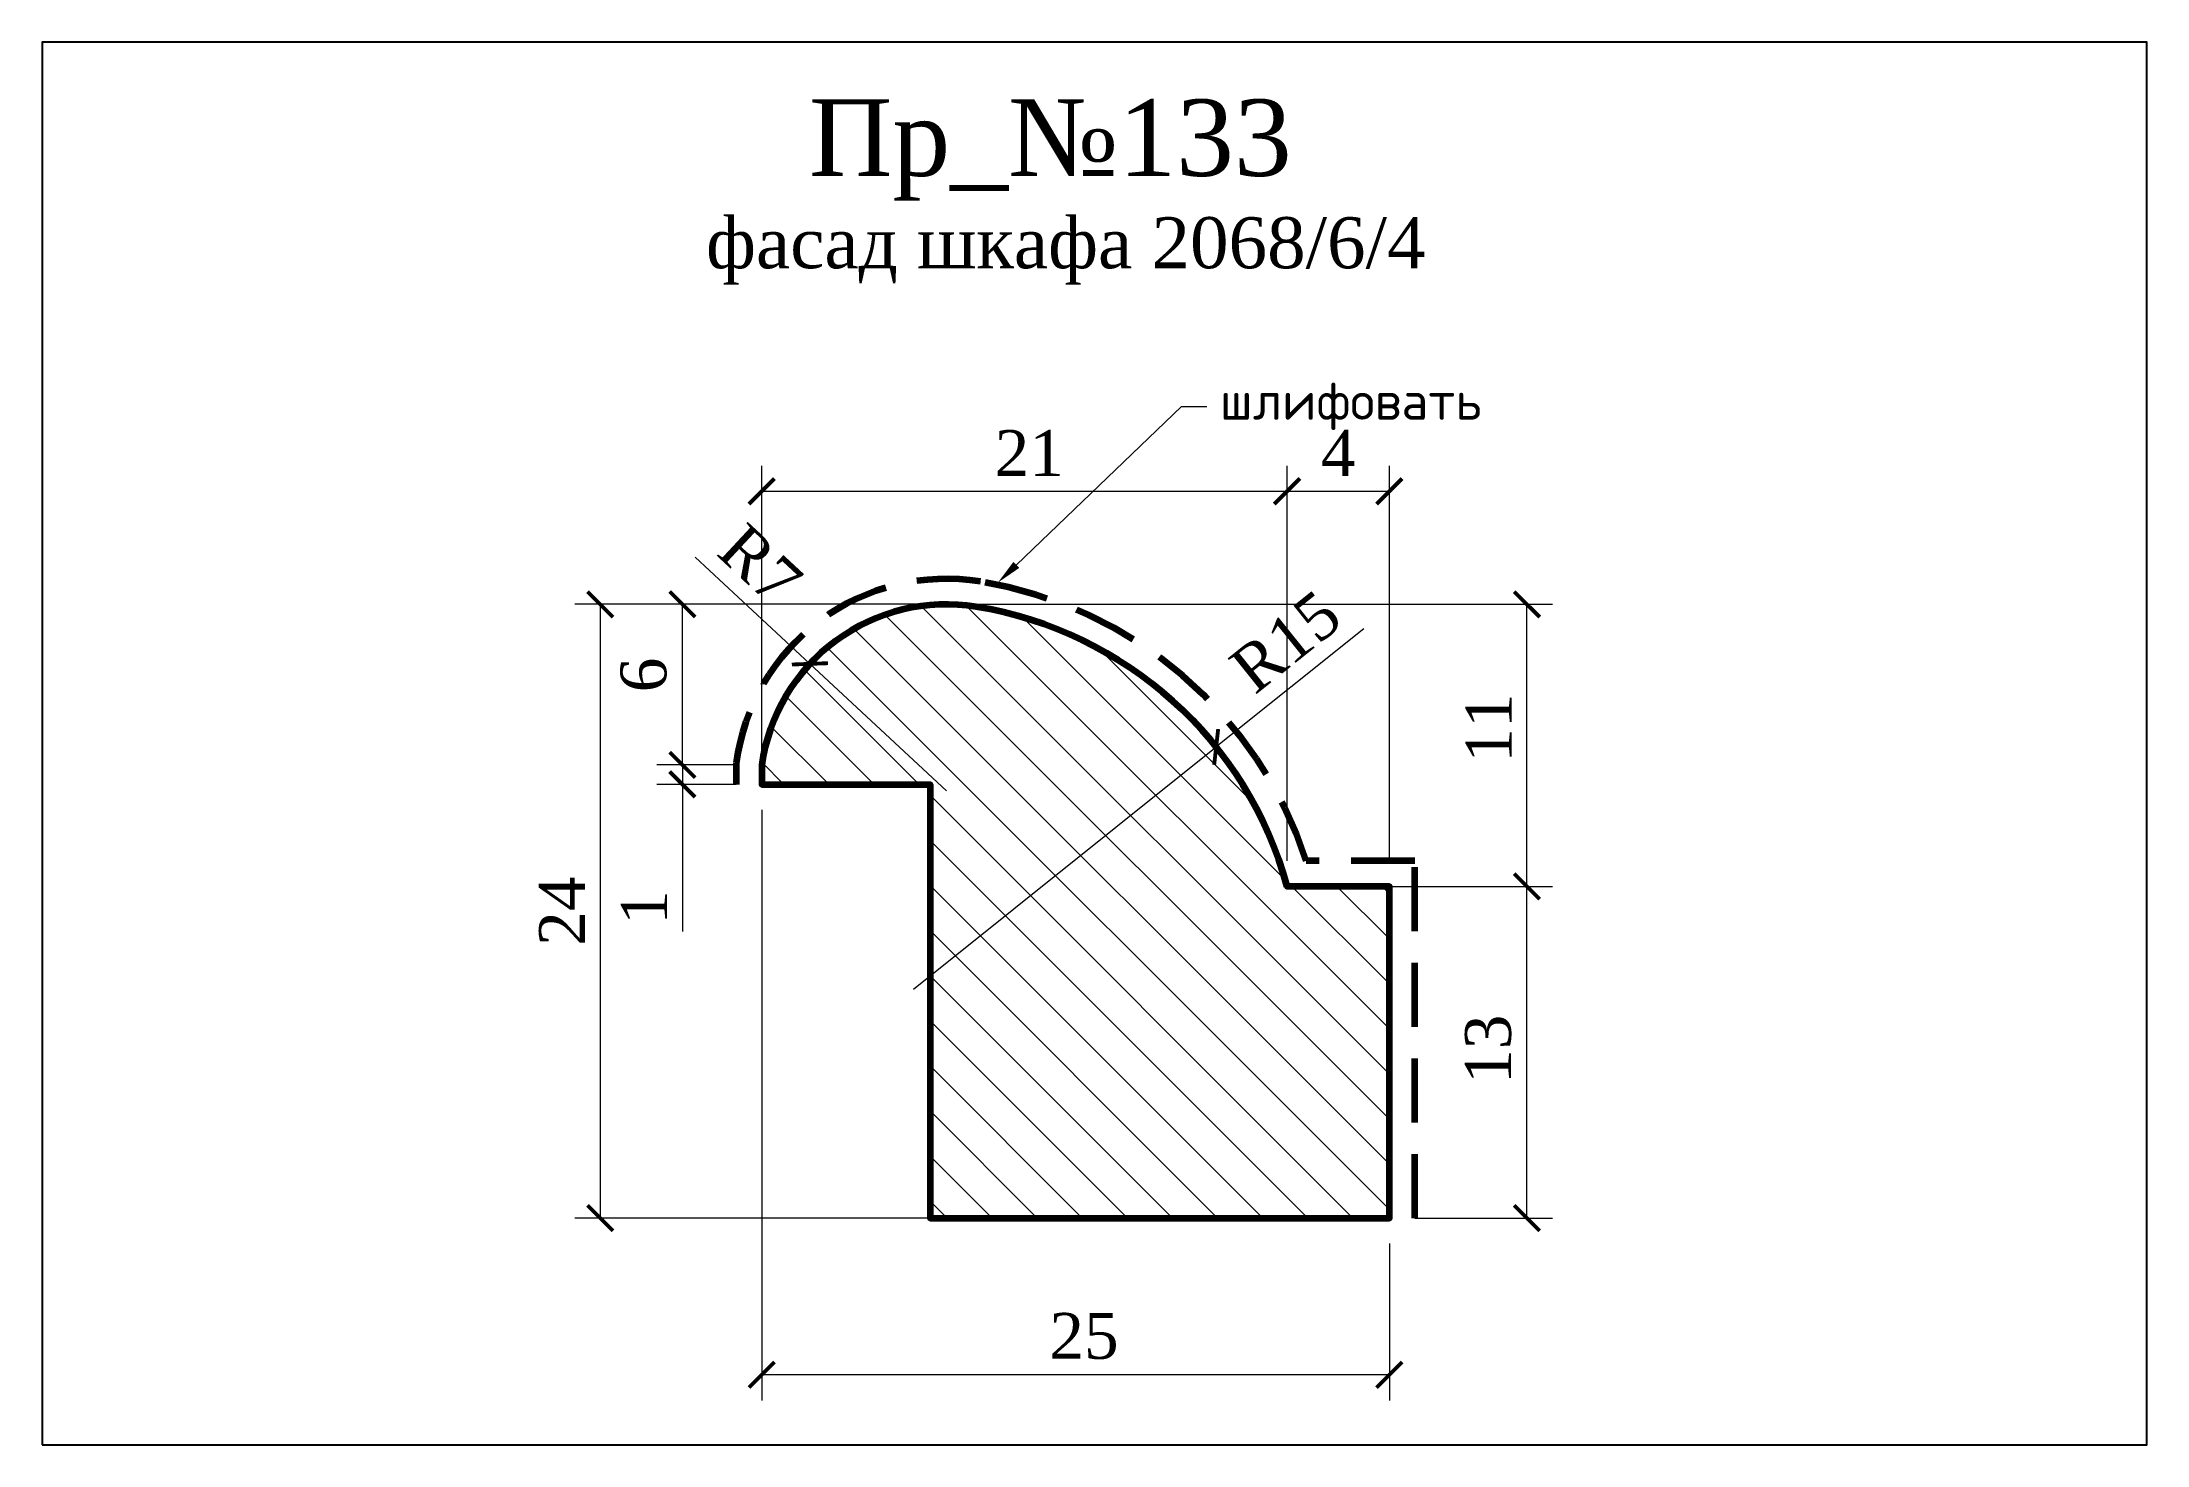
# Model space of a CAD drawing. Header units: millimetres. Extents: x 304771.3 to 304853.8, y -90935.9 to -90880.9.
import ezdxf
from ezdxf import colors
from ezdxf.entities.mleader import LeaderData, LeaderLine
from ezdxf.math import Vec2, Vec3

# ---------------------------------------------------------------- set-up
doc = ezdxf.new("R2010")
doc.units = ezdxf.units.MM
doc.header["$MEASUREMENT"] = 0
doc.linetypes.add('HIDDEN', pattern=[0.375, 0.25, -0.125])
doc.layers.add('Outside panel', color=7, linetype='Continuous', lineweight=18, true_color=0x7f5e57)
doc.layers.add('линия 50', color=1, linetype='Continuous', lineweight=211)
doc.layers.add('служебный слой РАЗМЕРЫ', color=7, linetype='Continuous', lineweight=9)
doc.layers.add('размеры в модели', color=7, linetype='Continuous')
doc.styles.add('ELECT', font='times.ttf')
doc.styles.get("Standard").update_dxf_attribs({"font": 'times.ttf'})
doc.styles.add('ЕСКД профили текст', font='isocpeur.ttf')
doc.dimstyles.new('M_1', dxfattribs={"dimtxt": 1.8, "dimasz": 1, "dimexe": 1, "dimexo": 1, "dimgap": 0.6, "dimtad": 1, "dimdec": 0, "dimdsep": 46, "dimtxsty": 'Standard', "dimblk": 'ARCHTICK', "dimcen": -5, "dimclrd": 7, "dimclre": 7, "dimclrt": 7, "dimadec": 0, "dimazin": 0, "dimtfac": 1, "dimtdec": 0, "dimtmove": 0, "dimatfit": 3, "dimfxl": 1, "dimtolj": 1, "dimtzin": 0, "dimlwd": 5, "dimlwe": 5, "dimarcsym": 0})

# ---------------------------------------------------------------- blocks, each defined once
blk = doc.blocks.new('_ArchTick')
at = {"color": 0, "linetype": 'ByBlock', "const_width": 0.15}
blk.add_lwpolyline([(-0.5, -0.5), (0.5, 0.5)], dxfattribs=at)
blk = doc.blocks.new('*D11')
at = {"layer": 'Defpoints', "color": 0, "ltscale": 1000, "transparency": 16777216}
for p in [(304796.426, -90902.949), (304806.811, -90902.949), (304799.537, -90909.247)]:
    blk.add_point(p, dxfattribs=at)
at = {"layer": 'размеры в модели', "color": 7, "lineweight": 5, "ltscale": 1000, "transparency": 16777216}
for p, q in [((304805.811, -90902.949), (304795.426, -90902.949)), ((304796.426, -90909.247), (304796.426, -90902.949)), ((304798.537, -90909.247), (304795.426, -90909.247))]:
    blk.add_line(p, q, dxfattribs=at)
for p, rotation in [((304796.426, -90902.949), 90), ((304796.426, -90909.247), 270)]:
    blk.add_blockref('_ArchTick', p, dxfattribs=dict(at, rotation=rotation))
at = {"layer": 'размеры в модели', "color": 7, "ltscale": 1000, "transparency": 16777216, "insert": (304794.911, -90905.717), "char_height": 1.8, "attachment_point": 5, "rotation": 90}
blk.add_mtext('\\A1;6', dxfattribs=at)
blk = doc.blocks.new('*D10')
at = {"layer": 'Defpoints', "color": 0, "ltscale": 1000, "transparency": 16777216}
for p in [(304796.426, -90909.247), (304799.537, -90909.247), (304799.537, -90910.009)]:
    blk.add_point(p, dxfattribs=at)
at = {"layer": 'размеры в модели', "color": 7, "lineweight": 5, "ltscale": 1000, "transparency": 16777216}
for p, q in [((304796.426, -90909.247), (304796.426, -90908.247)), ((304798.537, -90909.247), (304795.426, -90909.247)), ((304798.537, -90910.009), (304795.426, -90910.009)), ((304796.426, -90909.247), (304796.426, -90910.009)), ((304796.426, -90910.009), (304796.426, -90915.782))]:
    blk.add_line(p, q, dxfattribs=at)
for p, rotation in [((304796.426, -90909.247), 270), ((304796.426, -90910.009), 90)]:
    blk.add_blockref('_ArchTick', p, dxfattribs=dict(at, rotation=rotation))
at = {"layer": 'размеры в модели', "color": 7, "ltscale": 1000, "transparency": 16777216, "insert": (304794.926, -90914.835), "char_height": 1.8, "attachment_point": 5, "rotation": 90}
blk.add_mtext('\\A1;1', dxfattribs=at)
blk = doc.blocks.new('*D9')
at = {"layer": 'Defpoints', "color": 0, "ltscale": 1000, "transparency": 16777216}
for p in [(304820.137, -90898.517), (304799.537, -90910.009), (304820.137, -90914.009)]:
    blk.add_point(p, dxfattribs=at)
at = {"layer": 'размеры в модели', "color": 7, "lineweight": 5, "ltscale": 1000, "transparency": 16777216}
for p, q in [((304799.537, -90909.009), (304799.537, -90897.517)), ((304820.137, -90913.009), (304820.137, -90897.517)), ((304799.537, -90898.517), (304820.137, -90898.517))]:
    blk.add_line(p, q, dxfattribs=at)
at = {"layer": 'размеры в модели', "color": 7, "lineweight": 5, "ltscale": 1000, "transparency": 16777216, "rotation": 180}
blk.add_blockref('_ArchTick', (304799.537, -90898.517), dxfattribs=at)
at = {"layer": 'размеры в модели', "color": 7, "lineweight": 5, "ltscale": 1000, "transparency": 16777216}
blk.add_blockref('_ArchTick', (304820.137, -90898.517), dxfattribs=at)
at = {"layer": 'размеры в модели', "color": 7, "ltscale": 1000, "transparency": 16777216, "insert": (304810.024, -90897.017), "char_height": 1.8, "attachment_point": 5}
blk.add_mtext('\\A1;21', dxfattribs=at)
blk = doc.blocks.new('*D8')
at = {"layer": 'Defpoints', "color": 0, "ltscale": 1000, "transparency": 16777216}
for p in [(304824.137, -90898.517), (304820.126, -90913.972), (304824.137, -90914.009)]:
    blk.add_point(p, dxfattribs=at)
at = {"layer": 'размеры в модели', "color": 7, "lineweight": 5, "ltscale": 1000, "transparency": 16777216}
for p, q in [((304820.126, -90912.972), (304820.126, -90897.517)), ((304824.137, -90913.009), (304824.137, -90897.517)), ((304820.126, -90898.517), (304824.137, -90898.517))]:
    blk.add_line(p, q, dxfattribs=at)
at = {"layer": 'размеры в модели', "color": 7, "lineweight": 5, "ltscale": 1000, "transparency": 16777216, "rotation": 180}
blk.add_blockref('_ArchTick', (304820.126, -90898.517), dxfattribs=at)
at = {"layer": 'размеры в модели', "color": 7, "lineweight": 5, "ltscale": 1000, "transparency": 16777216}
blk.add_blockref('_ArchTick', (304824.137, -90898.517), dxfattribs=at)
at = {"layer": 'размеры в модели', "color": 7, "ltscale": 1000, "transparency": 16777216, "insert": (304822.131, -90897.017), "char_height": 1.8, "attachment_point": 5}
blk.add_mtext('\\A1;4', dxfattribs=at)
blk = doc.blocks.new('*D7')
at = {"layer": 'Defpoints', "color": 0, "ltscale": 1000, "transparency": 16777216}
for p in [(304801.423, -90905.283), (304806.78, -90910.264)]:
    blk.add_point(p, dxfattribs=at)
at = {"layer": 'размеры в модели', "color": 7, "lineweight": 5, "ltscale": 1000, "transparency": 16777216}
for p in [(304796.928, -90901.103), (304806.78, -90910.264)]:
    blk.add_line(p, (304801.423, -90905.283), dxfattribs=at)
at = {"layer": 'размеры в модели', "color": 7, "lineweight": 5, "ltscale": 1000, "transparency": 16777216, "rotation": 317.0808174347101}
blk.add_blockref('_ArchTick', (304801.423, -90905.283), dxfattribs=at)
at = {"layer": 'размеры в модели', "color": 7, "ltscale": 1000, "transparency": 16777216, "insert": (304799.477, -90901.4), "char_height": 1.8, "attachment_point": 5, "rotation": 317.08082}
blk.add_mtext('\\A1;R7', dxfattribs=at)
blk = doc.blocks.new('*D6')
at = {"layer": 'Defpoints', "color": 0, "ltscale": 1000, "transparency": 16777216}
for p in [(304817.348, -90908.541), (304805.49, -90918.033)]:
    blk.add_point(p, dxfattribs=at)
at = {"layer": 'размеры в модели', "color": 7, "lineweight": 5, "ltscale": 1000, "transparency": 16777216}
for p in [(304823.133, -90903.911), (304805.49, -90918.033)]:
    blk.add_line(p, (304817.348, -90908.541), dxfattribs=at)
at = {"layer": 'размеры в модели', "color": 7, "lineweight": 5, "ltscale": 1000, "transparency": 16777216, "rotation": 218.6734938928336}
blk.add_blockref('_ArchTick', (304817.348, -90908.541), dxfattribs=at)
at = {"layer": 'размеры в модели', "color": 7, "ltscale": 1000, "transparency": 16777216, "insert": (304820.075, -90904.418), "char_height": 1.8, "attachment_point": 5, "rotation": 38.67349}
blk.add_mtext('\\A1;R15', dxfattribs=at)
blk = doc.blocks.new('*D5')
at = {"layer": 'Defpoints', "color": 0, "ltscale": 1000, "transparency": 16777216}
for p in [(304806.811, -90902.949), (304829.53, -90902.949), (304820.137, -90914.009)]:
    blk.add_point(p, dxfattribs=at)
at = {"layer": 'размеры в модели', "color": 7, "lineweight": 5, "ltscale": 1000, "transparency": 16777216}
for p, q in [((304807.811, -90902.949), (304830.53, -90902.949)), ((304829.53, -90914.009), (304829.53, -90902.949)), ((304821.137, -90914.009), (304830.53, -90914.009))]:
    blk.add_line(p, q, dxfattribs=at)
for p, rotation in [((304829.53, -90902.949), 90), ((304829.53, -90914.009), 270)]:
    blk.add_blockref('_ArchTick', p, dxfattribs=dict(at, rotation=rotation))
at = {"layer": 'размеры в модели', "color": 7, "ltscale": 1000, "transparency": 16777216, "insert": (304828.03, -90907.8), "char_height": 1.8, "attachment_point": 5, "rotation": 90}
blk.add_mtext('\\A1;11', dxfattribs=at)
blk = doc.blocks.new('*D4')
at = {"layer": 'Defpoints', "color": 0, "ltscale": 1000, "transparency": 16777216}
for p in [(304824.137, -90914.009), (304829.53, -90914.009), (304824.137, -90927.009)]:
    blk.add_point(p, dxfattribs=at)
at = {"layer": 'размеры в модели', "color": 7, "lineweight": 5, "ltscale": 1000, "transparency": 16777216}
for p, q in [((304825.137, -90914.009), (304830.53, -90914.009)), ((304829.53, -90927.009), (304829.53, -90914.009)), ((304825.137, -90927.009), (304830.53, -90927.009))]:
    blk.add_line(p, q, dxfattribs=at)
for p, rotation in [((304829.53, -90914.009), 90), ((304829.53, -90927.009), 270)]:
    blk.add_blockref('_ArchTick', p, dxfattribs=dict(at, rotation=rotation))
at = {"layer": 'размеры в модели', "color": 7, "ltscale": 1000, "transparency": 16777216, "insert": (304828.014, -90920.394), "char_height": 1.8, "attachment_point": 5, "rotation": 90}
blk.add_mtext('\\A1;13', dxfattribs=at)
blk = doc.blocks.new('*D2')
at = {"layer": 'Defpoints', "color": 0, "ltscale": 1000, "transparency": 16777216}
for p in [(304799.537, -90910.009), (304824.137, -90927.009), (304799.537, -90933.159)]:
    blk.add_point(p, dxfattribs=at)
at = {"layer": 'размеры в модели', "color": 7, "lineweight": 5, "ltscale": 1000, "transparency": 16777216}
for p, q in [((304799.537, -90911.009), (304799.537, -90934.159)), ((304824.137, -90928.009), (304824.137, -90934.159)), ((304824.137, -90933.159), (304799.537, -90933.159))]:
    blk.add_line(p, q, dxfattribs=at)
at = {"layer": 'размеры в модели', "color": 7, "lineweight": 5, "ltscale": 1000, "transparency": 16777216, "rotation": 180}
blk.add_blockref('_ArchTick', (304799.537, -90933.159), dxfattribs=at)
at = {"layer": 'размеры в модели', "color": 7, "lineweight": 5, "ltscale": 1000, "transparency": 16777216}
blk.add_blockref('_ArchTick', (304824.137, -90933.159), dxfattribs=at)
at = {"layer": 'размеры в модели', "color": 7, "ltscale": 1000, "transparency": 16777216, "insert": (304812.168, -90931.643), "char_height": 1.8, "attachment_point": 5}
blk.add_mtext('\\A1;25', dxfattribs=at)
blk = doc.blocks.new('*D3')
at = {"layer": 'Defpoints', "color": 0, "ltscale": 1000, "transparency": 16777216}
for p in [(304806.811, -90902.949), (304793.206, -90927.009), (304824.137, -90927.009)]:
    blk.add_point(p, dxfattribs=at)
at = {"layer": 'размеры в модели', "color": 7, "lineweight": 5, "ltscale": 1000, "transparency": 16777216}
for p, q in [((304805.811, -90902.949), (304792.206, -90902.949)), ((304793.206, -90902.949), (304793.206, -90927.009)), ((304823.137, -90927.009), (304792.206, -90927.009))]:
    blk.add_line(p, q, dxfattribs=at)
for p, rotation in [((304793.206, -90902.949), 90), ((304793.206, -90927.009), 270)]:
    blk.add_blockref('_ArchTick', p, dxfattribs=dict(at, rotation=rotation))
at = {"layer": 'размеры в модели', "color": 7, "ltscale": 1000, "transparency": 16777216, "insert": (304791.706, -90914.979), "char_height": 1.8, "attachment_point": 5, "rotation": 90}
blk.add_mtext('\\A1;24', dxfattribs=at)

msp = doc.modelspace()

# ---------------------------------------------------------------- hatches: boundary and pattern name
at = {"layer": 'Outside panel', "ltscale": 1000}
h = msp.add_hatch(dxfattribs=at)
h.set_pattern_fill('ANSI31', color=256, scale=10, angle=90)
h.set_pattern_definition([(135, (-5316.8232, 5079.3748), (-0.8838834765, -0.8838834765), [])])
h.paths.add_polyline_path([(304807.946, -90903.043, 0.420306), (304799.537, -90909.247), (304799.537, -90910.009), (304806.137, -90910.009), (304806.137, -90927.009), (304824.137, -90927.009), (304824.137, -90914.009), (304820.137, -90914.009, 0.29304)])

# ---------------------------------------------------------------- linework, layer by layer
at = {"color": 6, "ltscale": 1000}
msp.add_lwpolyline([(304771.33, -90935.905), (304853.83, -90935.905), (304853.83, -90880.905), (304771.33, -90880.905)], close=True, dxfattribs=at)
at = {"layer": 'линия 50', "color": 1, "linetype": 'HIDDEN', "ltscale": 10, "true_color": 0xff0909}
msp.add_lwpolyline([(304825.137, -90927.009), (304825.137, -90913.009), (304820.88, -90913.009, 0.280231), (304808.107, -90902.056, 0.422898), (304798.537, -90909.179), (304798.537, -90910.009)], format="xyb", dxfattribs=at)
at = {"layer": 'линия 50', "color": 7}
msp.add_lwpolyline([(304799.537, -90909.247), (304799.537, -90910.009), (304806.137, -90910.009), (304806.137, -90927.009), (304824.137, -90927.009), (304824.137, -90914.009), (304820.137, -90914.009, 0.29304), (304807.946, -90903.043, 0.420306)], format="xyb", close=True, dxfattribs=at)

# ---------------------------------------------------------------- texts
at = {"color": 5, "ltscale": 1000, "style": 'ELECT'}
msp.add_text('Пр_№133', height=3, dxfattribs=at).set_placement((304801.387, -90886.151))
at = {"color": 7, "ltscale": 1000, "style": 'ELECT'}
msp.add_text('фасад шкафа 2068/6/4', height=2, dxfattribs=at).set_placement((304797.354, -90889.772))

# ---------------------------------------------------------------- dimensions: what is measured, and where the dimension line sits
at = {"layer": 'размеры в модели', "color": 0, "ltscale": 1000}
for base, p1, p2, picture, middle in [((304820.137, -90898.517), (304799.537, -90910.009), (304820.137, -90914.009), '*D9', (304810.024, -90898.517)), ((304824.137, -90898.517), (304820.126, -90913.972), (304824.137, -90914.009), '*D8', (304822.131, -90898.517))]:
    dim = msp.add_linear_dim(base=base, p1=p1, p2=p2, dimstyle='M_1', override={"dimtxt": 1.8}, dxfattribs=at)
    dim.commit()
    dim.dimension.update_dxf_attribs({"geometry": picture, "text_midpoint": middle, "dimtype": 128})
for center, mpoint, picture, middle in [((304806.78, -90910.264), (304801.423, -90905.283), '*D7', (304799.477, -90901.4)), ((304805.49, -90918.033), (304817.348, -90908.541), '*D6', (304820.075, -90904.418))]:
    dim = msp.add_radius_dim(center=center, mpoint=mpoint, dimstyle='M_1', override={"dimtxt": 1.8}, dxfattribs=at)
    dim.commit()
    dim.dimension.update_dxf_attribs({"geometry": picture, "text_midpoint": middle})
dim = msp.add_linear_dim(base=(304793.206, -90927.009), p1=(304806.811, -90902.949), p2=(304824.137, -90927.009), angle=90, text='24', dimstyle='M_1', override={"dimtxt": 1.8}, dxfattribs=at)
dim.commit()
dim.dimension.update_dxf_attribs({"geometry": '*D3', "text_midpoint": (304793.206, -90914.979), "dimtype": 128})
for base, p1, p2, angle, picture, middle in [((304796.426, -90902.949), (304799.537, -90909.247), (304806.811, -90902.949), 90, '*D11', (304796.426, -90905.717)), ((304829.53, -90902.949), (304820.137, -90914.009), (304806.811, -90902.949), 90, '*D5', (304829.53, -90907.8)), ((304796.426, -90909.247), (304799.537, -90910.009), (304799.537, -90909.247), 90, '*D10', (304796.426, -90914.835)), ((304799.537, -90933.159), (304824.137, -90927.009), (304799.537, -90910.009), 180, '*D2', (304812.168, -90933.159)), ((304829.53, -90914.009), (304824.137, -90927.009), (304824.137, -90914.009), 90, '*D4', (304829.53, -90920.394))]:
    dim = msp.add_linear_dim(base=base, p1=p1, p2=p2, angle=angle, dimstyle='M_1', override={"dimtxt": 1.8}, dxfattribs=at)
    dim.commit()
    dim.dimension.update_dxf_attribs({"geometry": picture, "text_midpoint": middle, "dimtype": 128})

# ---------------------------------------------------------------- leaders
at = {"layer": 'служебный слой РАЗМЕРЫ'}
ml = msp.add_multileader_mtext('Standard', dxfattribs=at)
ml.set_content('\\A1;шлифовать', color=256, style='ЕСКД профили текст')
ml.set_leader_properties(color=256, linetype='ByLayer', lineweight=-1)
ml.build(insert=Vec2(0, 0))
ml.multileader.update_dxf_attribs({"dogleg_length": 1, "arrow_head_size": 1})
ctx = ml.context
ctx.base_point, ctx.char_height, ctx.arrow_head_size, ctx.landing_gap_size, ctx.plane_origin = Vec3(304816.989, -90895.188), 1.5, 1, 0.5, Vec3(304834.734, -90864.992)
notes = []
notes.append((ctx, [(1, (1, 1, 0), (304815.989, -90895.188), (1, 0), 1, [(0, [(304808.795, -90902.096)], 0, [])])]))
ctx.mtext.insert, ctx.mtext.flow_direction = Vec3(304817.489, -90894.213), 5
for ctx, leaders in notes:
    for number, flags, end, landing, length, lines in leaders:
        leader = LeaderData()
        leader.index, (leader.has_last_leader_line, leader.has_dogleg_vector, leader.attachment_direction) = number, flags
        leader.last_leader_point, leader.dogleg_vector, leader.dogleg_length = Vec3(end), Vec3(landing), length
        for number, points, colour, breaks in lines:
            line = LeaderLine()
            line.index, line.vertices, line.color, line.breaks = number, Vec3.list(points), colors.encode_raw_color(colour), breaks
            leader.lines.append(line)
        ctx.leaders.append(leader)

doc.saveas('drawing.dxf')
